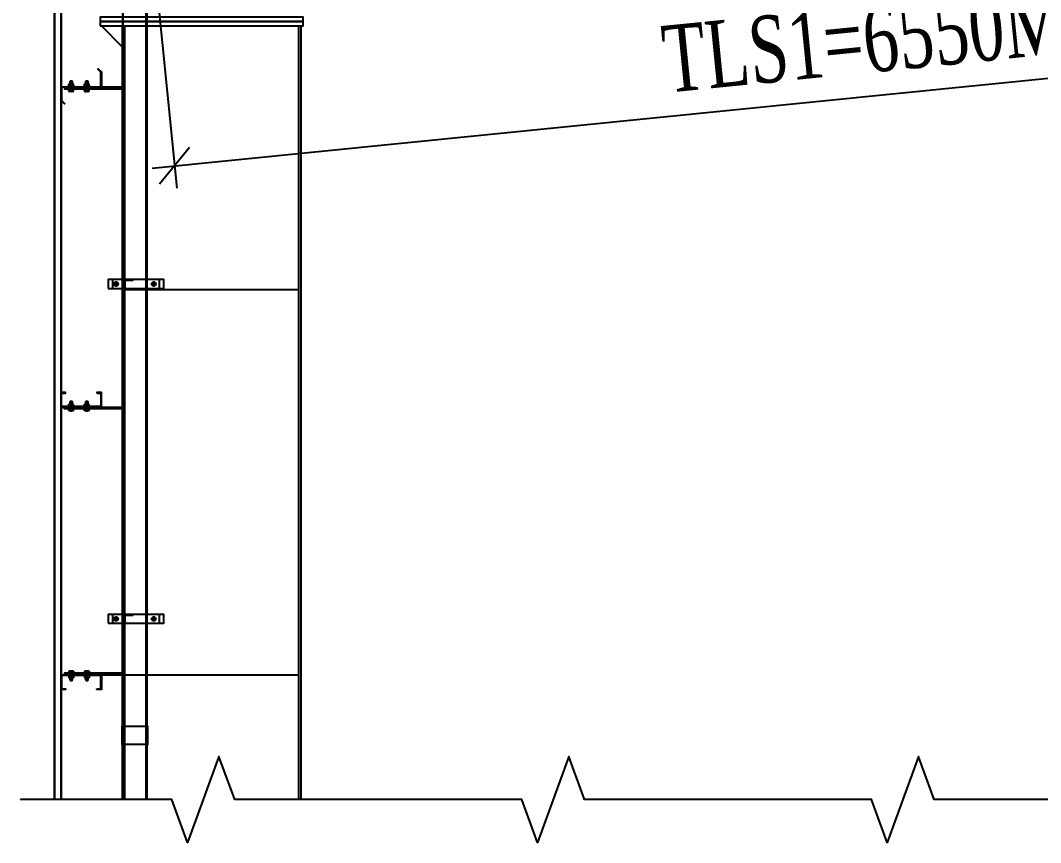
# Model space of a CAD drawing. Header units: inches. Extents: x 315041 to 662841, y -45540 to -35018.
# Drawn here: x 331553.05 to 331598.78, y -36460.62 to -36423.78 of the extents above; entities that cross this region are included whole.
import ezdxf

# ---------------------------------------------------------------- set-up
doc = ezdxf.new("R2010")
doc.units = ezdxf.units.IN
doc.header["$MEASUREMENT"] = 0
doc.linetypes.add('CENTER2', pattern=[28.575, 19.05, -3.175, 3.175, -3.175])
for name, color, linetype in [('2', 2, 'Continuous'), ('251', 251, 'Continuous'), ('3', 3, 'Continuous'), ('5', 5, 'Continuous'), ('6', 6, 'Continuous'), ('8', 8, 'Continuous'), ('9', 9, 'Continuous'), ('DOWNPOUT', 52, 'Continuous'), ('flashing', 6, 'Continuous')]:
    doc.layers.add(name, color=color, linetype=linetype)
doc.styles.add('ST1', font='times.ttf', dxfattribs={"width": 0.7})
doc.dimstyles.new('100', dxfattribs={"dimtxt": 3, "dimasz": 1.5, "dimexe": 1, "dimexo": 0, "dimgap": 1, "dimtad": 1, "dimdec": 0, "dimlfac": 100, "dimzin": 0, "dimdsep": 46, "dimtxsty": 'ST1', "dimblk": 'OBLIQUE', "dimcen": 1, "dimdle": 1, "dimclrd": 8, "dimclre": 8, "dimclrt": 3, "dimadec": 0, "dimazin": 0, "dimtfac": 1, "dimtdec": 0, "dimtix": 1, "dimtmove": 1, "dimatfit": 3, "dimfxl": 0, "dimtfill": 1, "dimtolj": 1, "dimtzin": 0, "dimlwd": -1, "dimlwe": -1, "dimarcsym": 1})

# ---------------------------------------------------------------- blocks, each defined once
blk = doc.blocks.new('A$C6A7930B6')
at = {"layer": '2'}
h = blk.add_hatch(dxfattribs=at)
h.set_pattern_fill('ANSI31', color=256, scale=0.125, angle=-90, style=0)
h.set_pattern_definition([(315, (3303.04439, 11524.56439), (0.011048543456, 0.011048543456), [])])
h.paths.add_polyline_path([(1.5, 1.185), (1.5, 0.619), (0.016, 0.619), (0.016, 0.124), (0.129, 0.011), (0.118, 0), (0, 0.118), (0, 0.635), (1.484, 0.635), (1.484, 1.179), (1.371, 1.292), (1.382, 1.303)])
at = {"layer": '251'}
h = blk.add_hatch(color=256, dxfattribs=at)
h.paths.add_polyline_path([(0.314, 0.668), (0.31, 0.668, 0.192582), (0.332, 0.676, 0.192582), (0.353, 0.668)])
h.paths.add_polyline_path([(0.397, 0.668, 0.192582), (0.418, 0.676, 0.192582), (0.44, 0.668)])
h = blk.add_hatch(color=256, dxfattribs=at)
h.paths.add_polyline_path([(0.314, 0.455), (0.31, 0.455, 0.192582), (0.332, 0.464, 0.192582), (0.353, 0.455)])
h.paths.add_polyline_path([(0.397, 0.455, 0.192582), (0.418, 0.464, 0.192582), (0.44, 0.455)])
h = blk.add_hatch(color=256, dxfattribs=at)
h.paths.add_polyline_path([(0.898, 0.668), (0.893, 0.668, 0.192582), (0.915, 0.676, 0.192582), (0.937, 0.668)])
h.paths.add_polyline_path([(0.98, 0.668, 0.192582), (1.002, 0.676, 0.192582), (1.023, 0.668)])
h = blk.add_hatch(color=256, dxfattribs=at)
h.paths.add_polyline_path([(0.898, 0.455), (0.893, 0.455, 0.192582), (0.915, 0.464, 0.192582), (0.937, 0.455)])
h.paths.add_polyline_path([(0.98, 0.455, 0.192582), (1.002, 0.464, 0.192582), (1.023, 0.455)])
at = {"layer": '9', "linetype": 'Continuous'}
h = blk.add_hatch(dxfattribs=at)
h.set_pattern_fill('ANSI31', color=250, scale=0.25, angle=-90, style=0)
h.set_pattern_definition([(315, (3302.900187, 11527.014995), (0.02209708691, 0.02209708691), [])])
h.paths.add_polyline_path([(2.292, 0.552), (2.292, 0.619), (0.125, 0.619), (0.125, 0.552)])
at = {"layer": '2'}
blk.add_lwpolyline([(1.5, 1.185), (1.5, 0.619), (0.016, 0.619), (0.016, 0.124), (0.129, 0.011), (0.118, 0), (0, 0.118), (0, 0.635), (1.484, 0.635), (1.484, 1.179), (1.371, 1.292), (1.382, 1.303)], close=True, dxfattribs=at)
at = {"layer": '5', "linetype": 'CENTER2', "ltscale": 0.2}
for p, q in [((0.375, 0.436), (0.375, 0.859)), ((0.958, 0.436), (0.958, 0.859))]:
    blk.add_line(p, q, dxfattribs=at)
at = {"layer": '6'}
blk.add_lwpolyline([(2.292, 0.552), (2.292, 0.619), (0.125, 0.619), (0.125, 0.552), (2.292, 0.552)], dxfattribs=at)
at = {"layer": '8'}
for p, q in [((0.335, 0.832), (0.325, 0.824)), ((0.325, 0.824), (0.335, 0.817)), ((0.335, 0.772), (0.325, 0.764)), ((0.325, 0.764), (0.325, 0.748)), ((0.415, 0.837), (0.335, 0.837)), ((0.335, 0.832), (0.335, 0.837)), ((0.335, 0.832), (0.375, 0.835)), ((0.35, 0.759), (0.415, 0.765)), ((0.375, 0.837), (0.375, 0.835)), ((0.375, 0.835), (0.375, 0.837)), ((0.415, 0.837), (0.42, 0.83)), ((0.42, 0.83), (0.415, 0.825)), ((0.415, 0.78), (0.425, 0.774)), ((0.425, 0.774), (0.415, 0.765)), ((0.415, 0.765), (0.425, 0.759)), ((0.918, 0.832), (0.908, 0.824)), ((0.908, 0.824), (0.918, 0.817)), ((0.918, 0.772), (0.908, 0.764)), ((0.908, 0.764), (0.908, 0.748)), ((0.998, 0.837), (0.918, 0.837)), ((0.918, 0.832), (0.918, 0.837)), ((0.918, 0.832), (0.958, 0.835)), ((0.933, 0.759), (0.998, 0.765)), ((0.958, 0.837), (0.958, 0.835)), ((0.958, 0.835), (0.958, 0.837)), ((0.998, 0.837), (1.003, 0.83)), ((1.003, 0.83), (0.998, 0.825)), ((0.998, 0.78), (1.008, 0.774)), ((1.008, 0.774), (0.998, 0.765)), ((0.998, 0.765), (1.008, 0.759)), ((0.288, 0.676), (0.288, 0.739)), ((0.288, 0.464), (0.288, 0.526)), ((0.44, 0.748), (0.31, 0.748)), ((0.44, 0.535), (0.31, 0.535)), ((0.436, 0.668), (0.314, 0.668)), ((0.436, 0.552), (0.314, 0.552)), ((0.436, 0.455), (0.314, 0.455)), ((0.325, 0.635), (0.325, 0.552)), ((0.332, 0.676), (0.332, 0.739)), ((0.332, 0.676), (0.332, 0.739)), ((0.332, 0.464), (0.332, 0.526)), ((0.332, 0.464), (0.332, 0.526)), ((0.425, 0.759), (0.35, 0.759)), ((0.418, 0.676), (0.418, 0.739)), ((0.418, 0.464), (0.418, 0.526)), ((0.425, 0.759), (0.425, 0.748)), ((0.425, 0.635), (0.425, 0.552)), ((0.462, 0.676), (0.462, 0.739)), ((0.462, 0.464), (0.462, 0.526)), ((0.872, 0.676), (0.872, 0.739)), ((0.872, 0.464), (0.872, 0.526)), ((1.023, 0.748), (0.893, 0.748)), ((1.023, 0.535), (0.893, 0.535)), ((1.019, 0.668), (0.898, 0.668)), ((1.019, 0.552), (0.898, 0.552)), ((1.019, 0.455), (0.898, 0.455)), ((0.908, 0.635), (0.908, 0.552)), ((0.915, 0.676), (0.915, 0.739)), ((0.915, 0.676), (0.915, 0.739)), ((0.915, 0.464), (0.915, 0.526)), ((0.915, 0.464), (0.915, 0.526)), ((1.008, 0.759), (0.933, 0.759)), ((1.002, 0.676), (1.002, 0.739)), ((1.002, 0.464), (1.002, 0.526)), ((1.008, 0.759), (1.008, 0.748)), ((1.008, 0.635), (1.008, 0.552)), ((1.045, 0.676), (1.045, 0.739)), ((1.045, 0.464), (1.045, 0.526))]:
    blk.add_line(p, q, dxfattribs=at)
for points in [[(0.335, 0.817), (0.325, 0.809), (0.335, 0.802), (0.415, 0.81), (0.425, 0.819), (0.415, 0.825)], [(0.335, 0.802), (0.325, 0.794), (0.335, 0.787), (0.415, 0.795), (0.425, 0.804), (0.415, 0.81)], [(0.335, 0.787), (0.325, 0.779), (0.335, 0.772), (0.415, 0.78), (0.425, 0.789), (0.415, 0.795)], [(0.918, 0.817), (0.908, 0.809), (0.918, 0.802), (0.998, 0.81), (1.008, 0.819), (0.998, 0.825)], [(0.918, 0.802), (0.908, 0.794), (0.918, 0.787), (0.998, 0.795), (1.008, 0.804), (0.998, 0.81)], [(0.918, 0.787), (0.908, 0.779), (0.918, 0.772), (0.998, 0.78), (1.008, 0.789), (0.998, 0.795)], [(0.275, 0.65), (0.275, 0.668), (0.475, 0.668), (0.475, 0.65)], [(0.275, 0.535), (0.275, 0.552), (0.475, 0.552), (0.475, 0.535)], [(0.859, 0.65), (0.859, 0.668), (1.058, 0.668), (1.058, 0.65)], [(0.859, 0.535), (0.859, 0.552), (1.058, 0.552), (1.058, 0.535)]]:
    blk.add_lwpolyline(points, close=True, dxfattribs=at)
for centre, start, end in [((0.31, 0.716), 46.3972, 133.6028), ((0.31, 0.699), 226.3972, 313.6028), ((0.31, 0.503), 46.3972, 133.6028), ((0.31, 0.486), 226.3972, 313.6028), ((0.353, 0.716), 90, 133.6028), ((0.353, 0.699), 226.3972, 270), ((0.353, 0.503), 90, 133.6028), ((0.353, 0.486), 226.3972, 270), ((0.397, 0.716), 46.3972, 90), ((0.397, 0.699), 270, 313.6028), ((0.397, 0.503), 46.3972, 90), ((0.397, 0.486), 270, 313.6028), ((0.44, 0.716), 46.3972, 133.6028), ((0.44, 0.699), 226.3972, 313.6028), ((0.44, 0.503), 46.3972, 133.6028), ((0.44, 0.486), 226.3972, 313.6028), ((0.893, 0.716), 46.3972, 133.6028), ((0.893, 0.699), 226.3972, 313.6028), ((0.893, 0.503), 46.3972, 133.6028), ((0.893, 0.486), 226.3972, 313.6028), ((0.937, 0.716), 90, 133.6028), ((0.937, 0.699), 226.3972, 270), ((0.937, 0.503), 90, 133.6028), ((0.937, 0.486), 226.3972, 270), ((0.98, 0.716), 46.3972, 90), ((0.98, 0.699), 270, 313.6028), ((0.98, 0.503), 46.3972, 90), ((0.98, 0.486), 270, 313.6028), ((1.023, 0.716), 46.3972, 133.6028), ((1.023, 0.699), 226.3972, 313.6028), ((1.023, 0.503), 46.3972, 133.6028), ((1.023, 0.486), 226.3972, 313.6028)]:
    blk.add_arc(centre, 0.0314, start, end, dxfattribs=at)
blk = doc.blocks.new('*U148')
at = {"layer": '251'}
h = blk.add_hatch(color=256, dxfattribs=at)
h.paths.add_polyline_path([(-0.053, -0.04), (-0.053, -0.043, -0.192582), (-0.048, -0.029, -0.192582), (-0.053, -0.014)])
h.paths.add_polyline_path([(-0.053, 0.014, -0.192582), (-0.048, 0.029, -0.192582), (-0.053, 0.043)])
h = blk.add_hatch(color=256, dxfattribs=at)
h.paths.add_polyline_path([(0.067, -0.04), (0.067, -0.043, -0.192582), (0.073, -0.029, -0.192582), (0.067, -0.014)])
h.paths.add_polyline_path([(0.067, 0.014, -0.192582), (0.073, 0.029, -0.192582), (0.067, 0.043)])
at = {"layer": '5', "linetype": 'CENTER2', "ltscale": 0.2}
blk.add_line((-0.077, 0), (0.206, 0), dxfattribs=at)
at = {"layer": '8'}
for p, q in [((-0.053, 0.04), (-0.053, -0.04)), ((-0.048, 0.058), (-0.006, 0.058)), ((-0.048, 0.029), (-0.006, 0.029)), ((0, 0.043), (0, -0.043)), ((0.056, 0.033), (0, 0.033)), ((0.056, -0.066), (0.056, 0.066)), ((0.056, 0.066), (0.067, 0.066)), ((0.067, -0.066), (0.067, 0.066)), ((0.067, 0.04), (0.067, -0.04)), ((0.073, 0.058), (0.115, 0.058)), ((0.073, 0.029), (0.115, 0.029)), ((0.12, 0.043), (0.12, -0.043)), ((0.128, 0.033), (0.12, 0.033)), ((0.132, 0.027), (0.128, 0.033)), ((0.128, 0.033), (0.128, -0.017)), ((0.128, -0.017), (0.132, 0.027)), ((0.138, 0.033), (0.132, 0.027)), ((0.142, 0.027), (0.138, 0.033)), ((0.175, 0.03), (0.172, 0.027)), ((0.18, 0.027), (0.175, 0.03)), ((0.177, -0.027), (0.178, 0)), ((0.18, 0), (0.178, 0)), ((0.178, 0), (0.18, 0)), ((0.18, 0.027), (0.18, -0.027)), ((-0.048, -0.029), (-0.006, -0.029)), ((-0.048, -0.029), (-0.006, -0.029)), ((-0.048, -0.058), (-0.006, -0.058)), ((0.056, -0.033), (0, -0.033)), ((0.056, -0.066), (0.067, -0.066)), ((0.073, -0.029), (0.115, -0.029)), ((0.073, -0.029), (0.115, -0.029)), ((0.073, -0.058), (0.115, -0.058)), ((0.131, -0.033), (0.12, -0.033)), ((0.137, -0.027), (0.131, -0.033)), ((0.171, -0.033), (0.167, -0.027)), ((0.177, -0.027), (0.171, -0.033)), ((0.177, -0.027), (0.18, -0.027))]:
    blk.add_line(p, q, dxfattribs=at)
for points in [[(0.147, -0.027), (0.141, -0.033), (0.137, -0.027), (0.142, 0.027), (0.148, 0.033), (0.152, 0.027)], [(0.157, -0.027), (0.151, -0.033), (0.147, -0.027), (0.152, 0.027), (0.158, 0.033), (0.162, 0.027)], [(0.167, -0.027), (0.161, -0.033), (0.157, -0.027), (0.162, 0.027), (0.168, 0.033), (0.172, 0.027)]]:
    blk.add_lwpolyline(points, close=True, dxfattribs=at)
for centre, start, end in [((-0.032, 0.043), 136.3972, 223.6028), ((-0.032, 0.014), 136.3972, 180), ((-0.021, 0.043), 316.3972, 43.6028), ((-0.021, 0.014), 0, 43.6028), ((0.088, 0.043), 136.3972, 223.6028), ((0.088, 0.014), 136.3972, 180), ((0.099, 0.043), 316.3972, 43.6028), ((0.099, 0.014), 0, 43.6028), ((-0.032, -0.014), 180, 223.6028), ((-0.032, -0.043), 136.3972, 223.6028), ((-0.021, -0.014), 316.3972, 0), ((-0.021, -0.043), 316.3972, 43.6028), ((0.088, -0.014), 180, 223.6028), ((0.088, -0.043), 136.3972, 223.6028), ((0.099, -0.014), 316.3972, 0), ((0.099, -0.043), 316.3972, 43.6028)]:
    blk.add_arc(centre, 0.0209, start, end, dxfattribs=at)
blk = doc.blocks.new('*U149')
at = {"layer": '251'}
h = blk.add_hatch(color=256, dxfattribs=at)
h.paths.add_polyline_path([(-0.053, -0.04), (-0.053, -0.043, -0.192582), (-0.048, -0.029, -0.192582), (-0.053, -0.014)])
h.paths.add_polyline_path([(-0.053, 0.014, -0.192582), (-0.048, 0.029, -0.192582), (-0.053, 0.043)])
h = blk.add_hatch(color=256, dxfattribs=at)
h.paths.add_polyline_path([(0.067, -0.04), (0.067, -0.043, -0.192582), (0.073, -0.029, -0.192582), (0.067, -0.014)])
h.paths.add_polyline_path([(0.067, 0.014, -0.192582), (0.073, 0.029, -0.192582), (0.067, 0.043)])
at = {"layer": '5', "linetype": 'CENTER2', "ltscale": 0.2}
blk.add_line((-0.077, 0), (0.206, 0), dxfattribs=at)
at = {"layer": '8'}
for p, q in [((-0.053, 0.04), (-0.053, -0.04)), ((-0.048, 0.058), (-0.006, 0.058)), ((-0.048, 0.029), (-0.006, 0.029)), ((0, 0.043), (0, -0.043)), ((0.056, 0.033), (0, 0.033)), ((0.056, -0.066), (0.056, 0.066)), ((0.056, 0.066), (0.067, 0.066)), ((0.067, -0.066), (0.067, 0.066)), ((0.067, 0.04), (0.067, -0.04)), ((0.073, 0.058), (0.115, 0.058)), ((0.073, 0.029), (0.115, 0.029)), ((0.12, 0.043), (0.12, -0.043)), ((0.128, 0.033), (0.12, 0.033)), ((0.132, 0.027), (0.128, 0.033)), ((0.128, 0.033), (0.128, -0.017)), ((0.128, -0.017), (0.132, 0.027)), ((0.138, 0.033), (0.132, 0.027)), ((0.142, 0.027), (0.138, 0.033)), ((0.175, 0.03), (0.172, 0.027)), ((0.18, 0.027), (0.175, 0.03)), ((0.177, -0.027), (0.178, 0)), ((0.18, 0), (0.178, 0)), ((0.178, 0), (0.18, 0)), ((0.18, 0.027), (0.18, -0.027)), ((-0.048, -0.029), (-0.006, -0.029)), ((-0.048, -0.029), (-0.006, -0.029)), ((-0.048, -0.058), (-0.006, -0.058)), ((0.056, -0.033), (0, -0.033)), ((0.056, -0.066), (0.067, -0.066)), ((0.073, -0.029), (0.115, -0.029)), ((0.073, -0.029), (0.115, -0.029)), ((0.073, -0.058), (0.115, -0.058)), ((0.131, -0.033), (0.12, -0.033)), ((0.137, -0.027), (0.131, -0.033)), ((0.171, -0.033), (0.167, -0.027)), ((0.177, -0.027), (0.171, -0.033)), ((0.177, -0.027), (0.18, -0.027))]:
    blk.add_line(p, q, dxfattribs=at)
for points in [[(0.147, -0.027), (0.141, -0.033), (0.137, -0.027), (0.142, 0.027), (0.148, 0.033), (0.152, 0.027)], [(0.157, -0.027), (0.151, -0.033), (0.147, -0.027), (0.152, 0.027), (0.158, 0.033), (0.162, 0.027)], [(0.167, -0.027), (0.161, -0.033), (0.157, -0.027), (0.162, 0.027), (0.168, 0.033), (0.172, 0.027)]]:
    blk.add_lwpolyline(points, close=True, dxfattribs=at)
for centre, start, end in [((-0.032, 0.043), 136.3972, 223.6028), ((-0.032, 0.014), 136.3972, 180), ((-0.021, 0.043), 316.3972, 43.6028), ((-0.021, 0.014), 0, 43.6028), ((0.088, 0.043), 136.3972, 223.6028), ((0.088, 0.014), 136.3972, 180), ((0.099, 0.043), 316.3972, 43.6028), ((0.099, 0.014), 0, 43.6028), ((-0.032, -0.014), 180, 223.6028), ((-0.032, -0.043), 136.3972, 223.6028), ((-0.021, -0.014), 316.3972, 0), ((-0.021, -0.043), 316.3972, 43.6028), ((0.088, -0.014), 180, 223.6028), ((0.088, -0.043), 136.3972, 223.6028), ((0.099, -0.014), 316.3972, 0), ((0.099, -0.043), 316.3972, 43.6028)]:
    blk.add_arc(centre, 0.0209, start, end, dxfattribs=at)
blk = doc.blocks.new('A$C174458B3')
at = {"layer": '2'}
blk.add_lwpolyline([(1.333, 0.017), (1.483, 0.017), (1.483, 0.525), (0.017, 0.525), (0.017, 0.017), (0.167, 0.017), (0.167, 0), (0, 0), (0, 0.542), (1.5, 0.542), (1.5, 0), (1.333, 0), (1.333, 0.017)], dxfattribs=at)
at = {"layer": '5'}
blk.add_lwpolyline([(2.292, 0.542), (2.292, 0.608), (0.125, 0.608), (0.125, 0.542), (2.292, 0.542)], dxfattribs=at)
at = {"layer": '251', "color": 147, "xscale": 1.5, "yscale": 1.5, "zscale": 1.5, "rotation": 270}
for name, p in [('*U149', (0.375, 0.608)), ('*U148', (0.958, 0.608))]:
    blk.add_blockref(name, p, dxfattribs=at)
blk = doc.blocks.new('_Oblique')
at = {"color": 0, "linetype": 'ByBlock', "lineweight": -2}
blk.add_line((-0.5, -0.5), (0.5, 0.5), dxfattribs=at)
blk = doc.blocks.new('*D787')
at = {"color": 8, "linetype": 'Continuous', "transparency": 16777216}
for p, q in [((331623.452, -36406.959), (331625.235, -36424.764)), ((331558.275, -36413.487), (331560.058, -36431.291)), ((331558.963, -36430.396), (331626.13, -36423.669))]:
    blk.add_line(p, q, dxfattribs=at)
at = {"layer": 'Defpoints', "color": 0, "transparency": 16777216}
for p in [(331623.452, -36406.959), (331558.275, -36413.487), (331625.135, -36423.769)]:
    blk.add_point(p, dxfattribs=at)
at = {"color": 8, "transparency": 16777216, "xscale": 1.5, "yscale": 1.5, "zscale": 1.5}
for p, rotation in [((331625.135, -36423.769), 5.719278145171502), ((331559.958, -36430.296), 185.7192781451715)]:
    blk.add_blockref('_Oblique', p, dxfattribs=dict(at, rotation=rotation))
at = {"color": 3, "transparency": 16777216, "insert": (331592.294, -36424.512), "char_height": 3, "attachment_point": 5, "rotation": 5.7193, "style": 'ST1', "bg_fill": 3, "box_fill_scale": 1.25, "bg_fill_color": 256, "bg_fill_true_color": 13158600, "bg_fill_transparency": 11360224}
blk.add_mtext('\\A1;TLS1=6550MM', dxfattribs=at)

msp = doc.modelspace()

# ---------------------------------------------------------------- hatches: boundary and pattern name
h = msp.add_hatch()
h.set_pattern_fill('ANSI31', color=1, scale=0.15, style=0)
h.set_pattern_definition([(45, (321128.094796, -35265.253114), (-0.013258252147, 0.013258252147), [])])
edge = h.paths.add_edge_path()
edge.add_line((331558.1119, -36435.3943), (331557.7119, -36435.3943))
edge.add_line((331557.7119, -36435.3943), (331557.7119, -36435.7943))
edge.add_arc((331557.7119, -36435.7643), 0.03, 270, 360)
edge.add_line((331557.7419, -36435.7643), (331557.7419, -36435.4243))
edge.add_line((331557.7419, -36435.4243), (331558.0819, -36435.4243))
edge.add_arc((331558.0819, -36435.3943), 0.03, 270, 360)
h = msp.add_hatch()
h.set_pattern_fill('ANSI31', color=1, scale=0.15, style=0)
h.set_pattern_definition([(45, (321128.094796, -35280.253114), (-0.013258252147, 0.013258252147), [])])
edge = h.paths.add_edge_path()
edge.add_line((331558.1119, -36450.3943), (331557.7119, -36450.3943))
edge.add_line((331557.7119, -36450.3943), (331557.7119, -36450.7943))
edge.add_arc((331557.7119, -36450.7643), 0.03, 270, 360)
edge.add_line((331557.7419, -36450.7643), (331557.7419, -36450.4243))
edge.add_line((331557.7419, -36450.4243), (331558.0819, -36450.4243))
edge.add_arc((331558.0819, -36450.3943), 0.03, 270, 360)

# ---------------------------------------------------------------- linework, layer by layer
at = {"color": 2}
for points in [[(331556.9864, -36435.7943), (331559.4864, -36435.7943), (331559.4864, -36435.3943), (331556.9864, -36435.3943)], [(331556.9864, -36450.7943), (331559.4864, -36450.7943), (331559.4864, -36450.3943), (331556.9864, -36450.3943)]]:
    msp.add_lwpolyline(points, close=True, dxfattribs=at)
at = {"color": 1}
for points in [[(331558.1119, -36435.3943), (331557.7119, -36435.3943), (331557.7119, -36435.7943), (331557.7119, -36435.7943, 0.4142136), (331557.7419, -36435.7643), (331557.7419, -36435.4243), (331558.0819, -36435.4243, 0.4142136), (331558.1119, -36435.3943)], [(331558.1119, -36450.3943), (331557.7119, -36450.3943), (331557.7119, -36450.7943), (331557.7119, -36450.7943, 0.4142136), (331557.7419, -36450.7643), (331557.7419, -36450.4243), (331558.0819, -36450.4243, 0.4142136), (331558.1119, -36450.3943)]]:
    msp.add_lwpolyline(points, format="xyb", close=True, dxfattribs=at)
at = {"layer": '2', "color": 9}
for p, q in [((331557.6319, -36424.9821), (331556.6819, -36424.0321)), ((331557.6319, -36458.6855), (331557.6319, -36424.0321)), ((331557.7319, -36458.6855), (331557.7319, -36424.0321)), ((331565.5319, -36458.6855), (331565.5319, -36424.0321)), ((331565.6319, -36458.6855), (331565.6319, -36424.0321)), ((331565.5319, -36435.853), (331557.7319, -36435.853)), ((331557.7319, -36453.1061), (331565.5319, -36453.1061))]:
    msp.add_line(p, q, dxfattribs=at)
for points in [[(331556.6319, -36423.8321), (331565.7319, -36423.8321), (331565.7319, -36423.6321), (331556.6319, -36423.6321)], [(331556.6319, -36424.0321), (331565.7319, -36424.0321), (331565.7319, -36423.8321), (331556.6319, -36423.8321)]]:
    msp.add_lwpolyline(points, close=True, dxfattribs=at)
at = {"layer": '3'}
for points in [[(331554.5819, -36458.6855), (331554.5819, -36386.1069), (331554.8819, -36386.1069), (331554.8819, -36458.6855)], [(331554.5919, -36458.6855), (331554.5919, -36386.1169), (331554.8719, -36386.1169), (331554.8719, -36458.6855)]]:
    msp.add_lwpolyline(points, dxfattribs=at)
at = {"layer": 'DOWNPOUT', "color": 1, "true_color": 0xfa051e}
for p, q in [((331557.2139, -36435.5943), (331557.4611, -36435.5943)), ((331557.3419, -36435.4684), (331557.3419, -36435.7087)), ((331558.9026, -36435.5943), (331559.1498, -36435.5943)), ((331559.0306, -36435.4684), (331559.0306, -36435.7087)), ((331557.2139, -36450.5943), (331557.4611, -36450.5943)), ((331557.3419, -36450.4684), (331557.3419, -36450.7087)), ((331558.9026, -36450.5943), (331559.1498, -36450.5943)), ((331559.0306, -36450.4684), (331559.0306, -36450.7087))]:
    msp.add_line(p, q, dxfattribs=at)
at = {"layer": 'DOWNPOUT', "color": 222}
msp.add_lwpolyline([(331558.7314, -36456.211), (331558.7314, -36417.09), (331558.7657, -36416.988), (331558.7657, -36416.2092), (331557.5944, -36416.2092), (331557.5944, -36416.988), (331557.6287, -36417.09), (331557.6287, -36456.211)], close=True, dxfattribs=at)
for points in [[(331557.6653, -36456.211), (331557.6653, -36417.084), (331557.631, -36416.982), (331557.631, -36416.2092)], [(331558.6948, -36456.211), (331558.6948, -36417.1017), (331558.7291, -36416.9997), (331558.7291, -36416.2269)], [(331558.7337, -36458.6855), (331558.7337, -36456.3014), (331558.768, -36456.1993), (331558.768, -36455.4206), (331557.5967, -36455.4206), (331557.5967, -36456.1993), (331557.631, -36456.3014), (331557.631, -36458.6855)], [(331557.6676, -36458.6855), (331557.6676, -36456.2954), (331557.6333, -36456.1933), (331557.6333, -36455.4206)], [(331558.6971, -36458.6855), (331558.6971, -36456.3131), (331558.7314, -36456.211), (331558.7314, -36455.4383)]]:
    msp.add_lwpolyline(points, dxfattribs=at)
at = {"layer": 'DOWNPOUT', "color": 1, "true_color": 0xfa051e}
for points in [[(331557.1828, -36435.7943), (331559.29, -36435.7943), (331559.29, -36435.3943), (331557.1828, -36435.3943)], [(331557.1828, -36450.7943), (331559.29, -36450.7943), (331559.29, -36450.3943), (331557.1828, -36450.3943)]]:
    msp.add_lwpolyline(points, close=True, dxfattribs=at)
for centre, radius in [((331557.3419, -36435.5943), 0.09), ((331557.3419, -36435.5943), 0.06), ((331559.0306, -36435.5943), 0.09), ((331559.0306, -36435.5943), 0.06), ((331557.3419, -36450.5943), 0.09), ((331557.3419, -36450.5943), 0.06), ((331559.0306, -36450.5943), 0.09), ((331559.0306, -36450.5943), 0.06)]:
    msp.add_circle(centre, radius, dxfattribs=at)
at = {"layer": 'flashing', "color": 94, "linetype": 'Continuous'}
msp.add_lwpolyline([(331600.0842, -36458.6855), (331594.0106, -36458.6855), (331593.3075, -36456.7537), (331591.9012, -36460.6173), (331591.1981, -36458.6855), (331584.4074, -36458.6855), (331584.4074, -36458.6855), (331584.4074, -36458.6855), (331584.4074, -36458.6855), (331584.4074, -36458.6855), (331584.4074, -36458.6855), (331584.4074, -36458.6855), (331578.3338, -36458.6855), (331577.6307, -36456.7537), (331576.2244, -36460.6173), (331575.5213, -36458.6855), (331568.7306, -36458.6855), (331568.7306, -36458.6855), (331568.7306, -36458.6855), (331568.7306, -36458.6855), (331568.7306, -36458.6855), (331568.7306, -36458.6855), (331568.7306, -36458.6855), (331562.657, -36458.6855), (331561.9539, -36456.7537), (331560.5476, -36460.6173), (331559.8445, -36458.6855), (331553.0538, -36458.6855), (331553.0538, -36458.6855), (331553.0538, -36458.6855), (331553.0538, -36458.6855)], dxfattribs=at)

# ---------------------------------------------------------------- block references
at = {"layer": '2', "xscale": 1.200000000011642, "yscale": 1.200000000011642, "zscale": 1.200000000011642}
for name, p in [('A$C6A7930B6', (331554.8819, -36427.5151)), ('A$C174458B3', (331554.8819, -36453.756))]:
    msp.add_blockref(name, p, dxfattribs=at)
at = {"layer": '2', "xscale": -1.200000000011642, "yscale": 1.200000000011642, "zscale": 1.200000000011642, "rotation": 180}
msp.add_blockref('A$C174458B3', (331554.8819, -36440.4561), dxfattribs=at)

# ---------------------------------------------------------------- next in the draw order: dimensions: what is measured, and where the dimension line sits
dim = msp.add_aligned_dim(p1=(331558.2749, -36413.4871), p2=(331623.452, -36406.9594), distance=-16.8933, text='TLS1=<>MM', dimstyle='100')
dim.commit()
dim.dimension.update_dxf_attribs({"geometry": '*D787', "text_midpoint": (331592.2945, -36424.5115)})

doc.saveas('drawing.dxf')
